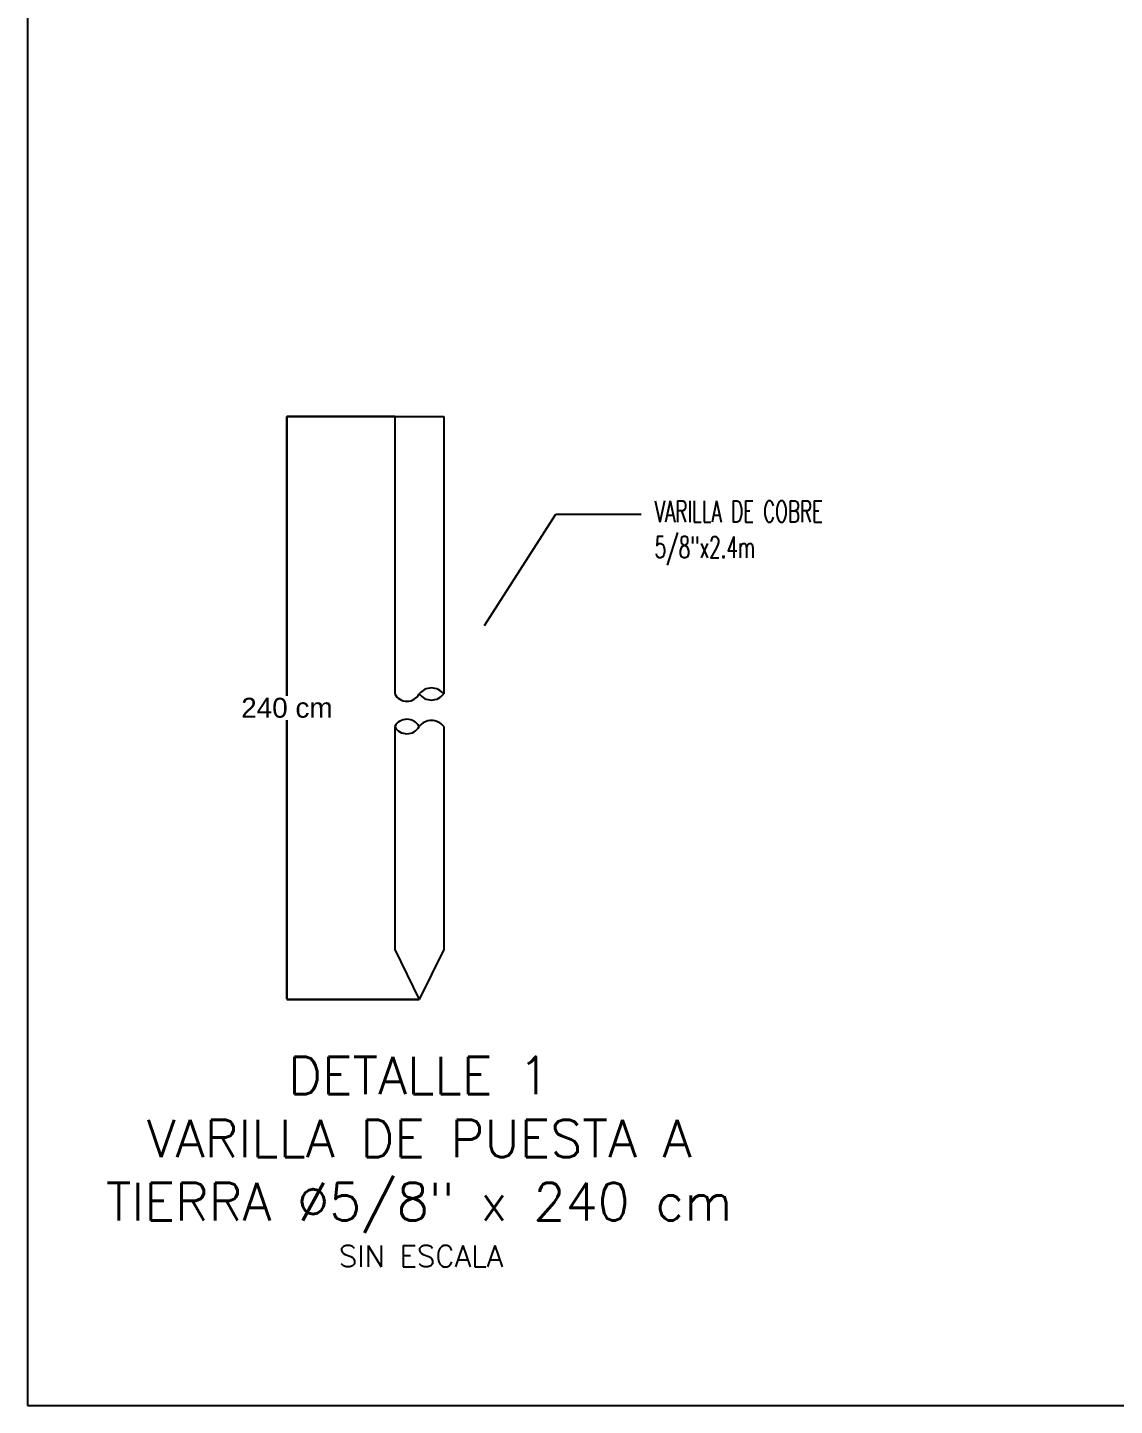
# Model space of a CAD drawing. Header units: inches. Extents: x 131 to 82119, y 71 to 16923.
# Drawn here: x 2907.55 to 2913, y 1393.4 to 1400.31 of the extents above; entities that cross this region are included whole.
import ezdxf
from ezdxf.enums import TextEntityAlignment as Align

# ---------------------------------------------------------------- set-up
doc = ezdxf.new("R2010")
doc.units = ezdxf.units.IN
doc.header["$MEASUREMENT"] = 0
doc.layers.add('DUCTO-PARED O TECHO', color=7, linetype='Continuous', lineweight=25)
doc.styles.add('ROMANS', font='romans.shx', dxfattribs={"width": 0.625})
doc.styles.get("Standard").update_dxf_attribs({"font": 'arial.ttf'})
doc.dimstyles.new('ROMANS', dxfattribs={"dimscale": 0.125, "dimtxt": 2, "dimasz": 2, "dimexe": 2, "dimexo": 1, "dimgap": 1, "dimtad": 1, "dimzin": 0, "dimtxsty": 'ROMANS', "dimcen": 0, "dimclrd": 1, "dimclre": 1, "dimclrt": 7, "dimadec": 0, "dimazin": 0, "dimtfac": 1, "dimtmove": 2, "dimatfit": 3, "dimfxl": 1, "dimtolj": 1, "dimtzin": 0, "dimlwd": -1, "dimlwe": -1, "dimarcsym": 0})

# ---------------------------------------------------------------- blocks, each defined once
blk = doc.blocks.new('A$C17178')
for p, q in [((0, 14161.336), (0, 0)), ((1840.357, 4959.575), (1840.357, 3567.782)), ((1840.357, 4959.575), (2085.994, 4959.575)), ((2085.994, 4959.575), (2085.994, 3567.782)), ((1840.357, 3404.644), (1840.357, 2286.011)), ((2085.994, 3404.644), (2085.994, 2286.011)), ((1840.357, 2286.011), (1963.176, 2036.4)), ((2085.994, 2286.011), (1963.176, 2036.4)), ((0, 0), (13916.218, 0))]:
    blk.add_line(p, q)
at = {"lineweight": 30}
for p, q in [((1840.295, 4959.575), (1299.808, 4959.575)), ((1299.988, 4959.395), (1299.988, 3559.037)), ((1299.988, 2036.58), (1299.988, 3436.937)), ((1963.113, 2036.4), (1299.808, 2036.4))]:
    blk.add_line(p, q, dxfattribs=at)
for centre, radius, start, end in [((2024.585, 3520.69), 77.387, 37.4830654, 142.5169346), ((1901.767, 3601.093), 69.862, 208.4772549, 331.5227451), ((2024.585, 3614.874), 77.387, 217.4830654, 322.5169346), ((1901.767, 3371.334), 69.862, 28.4772549, 151.5227451), ((1901.767, 3437.955), 69.862, 208.4772549, 331.5227451), ((2024.585, 3357.552), 77.387, 37.4830654, 142.5169346)]:
    blk.add_arc(centre, radius, start, end)
for points in [[(1300.018, 4959.395), (1299.958, 4959.395), (1299.988, 4959.575)], [(1299.958, 2036.58), (1300.018, 2036.58), (1299.988, 2036.4)]]:
    blk.add_solid(points)
at = {"style": 'ROMANS'}
for s, height, p in [('DETALLE 1', 187.9827, (1963.176, 1560.546)), ('VARILLA DE PUESTA A', 187.98265, (1963.176, 1244.332)), ('TIERRA %%C5/8" x 240 cm', 187.98265, (1963.176, 928.118)), ('SIN ESCALA', 107.4187, (1972.262, 695.169))]:
    blk.add_text(s, height=height, dxfattribs=at).set_placement(p, align=Align.CENTER)
at = {"insert": (3143.445, 4536.712), "char_height": 107.41866, "attachment_point": 1, "style": 'ROMANS'}
blk.add_mtext('VARILLA DE COBRE\\P5/8"x2.4m', dxfattribs=at)
at = {"lineweight": 30, "insert": (1299.988, 3497.987), "char_height": 100, "attachment_point": 5}
blk.add_mtext('\\A1;240 cm', dxfattribs=at)
blk.add_leader([(2291.197, 3911.484), (2647.33, 4469.575), (3076.308, 4469.575)], dimstyle='ROMANS', override={"dimgap": 1, "dimtad": 0})

msp = doc.modelspace()

# ---------------------------------------------------------------- block references
at = {"layer": 'DUCTO-PARED O TECHO', "xscale": 0.001, "yscale": 0.001, "zscale": 0.002}
msp.add_blockref('A$C17178', (2907.5471, 1393.404), dxfattribs=at)

doc.saveas('drawing.dxf')
